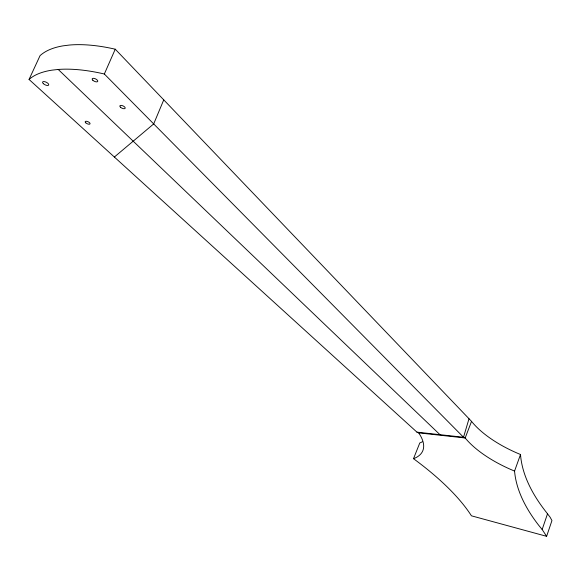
<?xml version="1.0" encoding="UTF-8"?>
<svg xmlns="http://www.w3.org/2000/svg" width="581" height="581" viewBox="0 0 581 581"><rect width="100%" height="100%" fill="white"/><g stroke="black" fill="none" stroke-linecap="round" stroke-linejoin="round"><path stroke-width="0.87" d="M468.99 418.785L463.522 437.261L416.947 432.155L29.05 79.452L40.053 55.645A116.658 50.881 24.3 0 1 63.06 45.848L69.313 45.057A116.658 50.881 24.3 0 1 115.249 49.203L471.532 421.37A81.035 35.986 19.6 0 0 520.511 454.502A363.735 149.361 13.8 0 0 544.368 509.719L550.091 517.177L551.95 520.561L546.619 536.321L471.431 515.812A213.089 75.719 24 0 0 413.505 458.685A67.999 27.627 23.2 0 0 418.661 432.867L416.947 432.155M546.619 536.321L542.16 529.502L547.556 513.669M542.16 529.502L538.936 525.587A366.393 146.55 14.1 0 1 514.563 471.075L520.511 454.502M471.532 421.37L465.178 437.98L418.661 432.867M413.505 458.685L419.787 442.954A67.585 28.215 23.1 0 0 422.365 441.771M163.748 99.874L153.689 123.92L114.37 157.03M514.563 471.075A81.58 35.281 19.8 0 1 465.178 437.98L463.522 437.261L104.34 74.005L115.249 49.203M104.34 74.005A117.485 49.291 24 0 0 58.216 69.451L51.963 70.156A117.485 49.291 24 0 0 29.05 79.452M58.216 69.451L439.977 434.682M85.77 122.823A2.636 1.089 24.8 0 0 89.924 123.985A2.636 1.089 24.8 0 0 87.179 121.414A2.636 1.089 24.8 0 0 85.77 122.823M43.35 83.671A3.377 1.423 26.1 0 0 48.601 85.124A3.377 1.423 26.1 0 0 44.991 81.747A3.377 1.423 26.1 0 0 43.35 83.671M120.42 107.158A2.905 1.264 24.7 0 0 125.031 108.444A2.905 1.264 24.7 0 0 122.09 105.553A2.905 1.264 24.7 0 0 120.42 107.158M92.815 80.243A3.058 1.344 25.5 0 0 97.623 81.572A3.058 1.344 25.5 0 0 94.471 78.479A3.058 1.344 25.5 0 0 92.815 80.243"/></g></svg>
